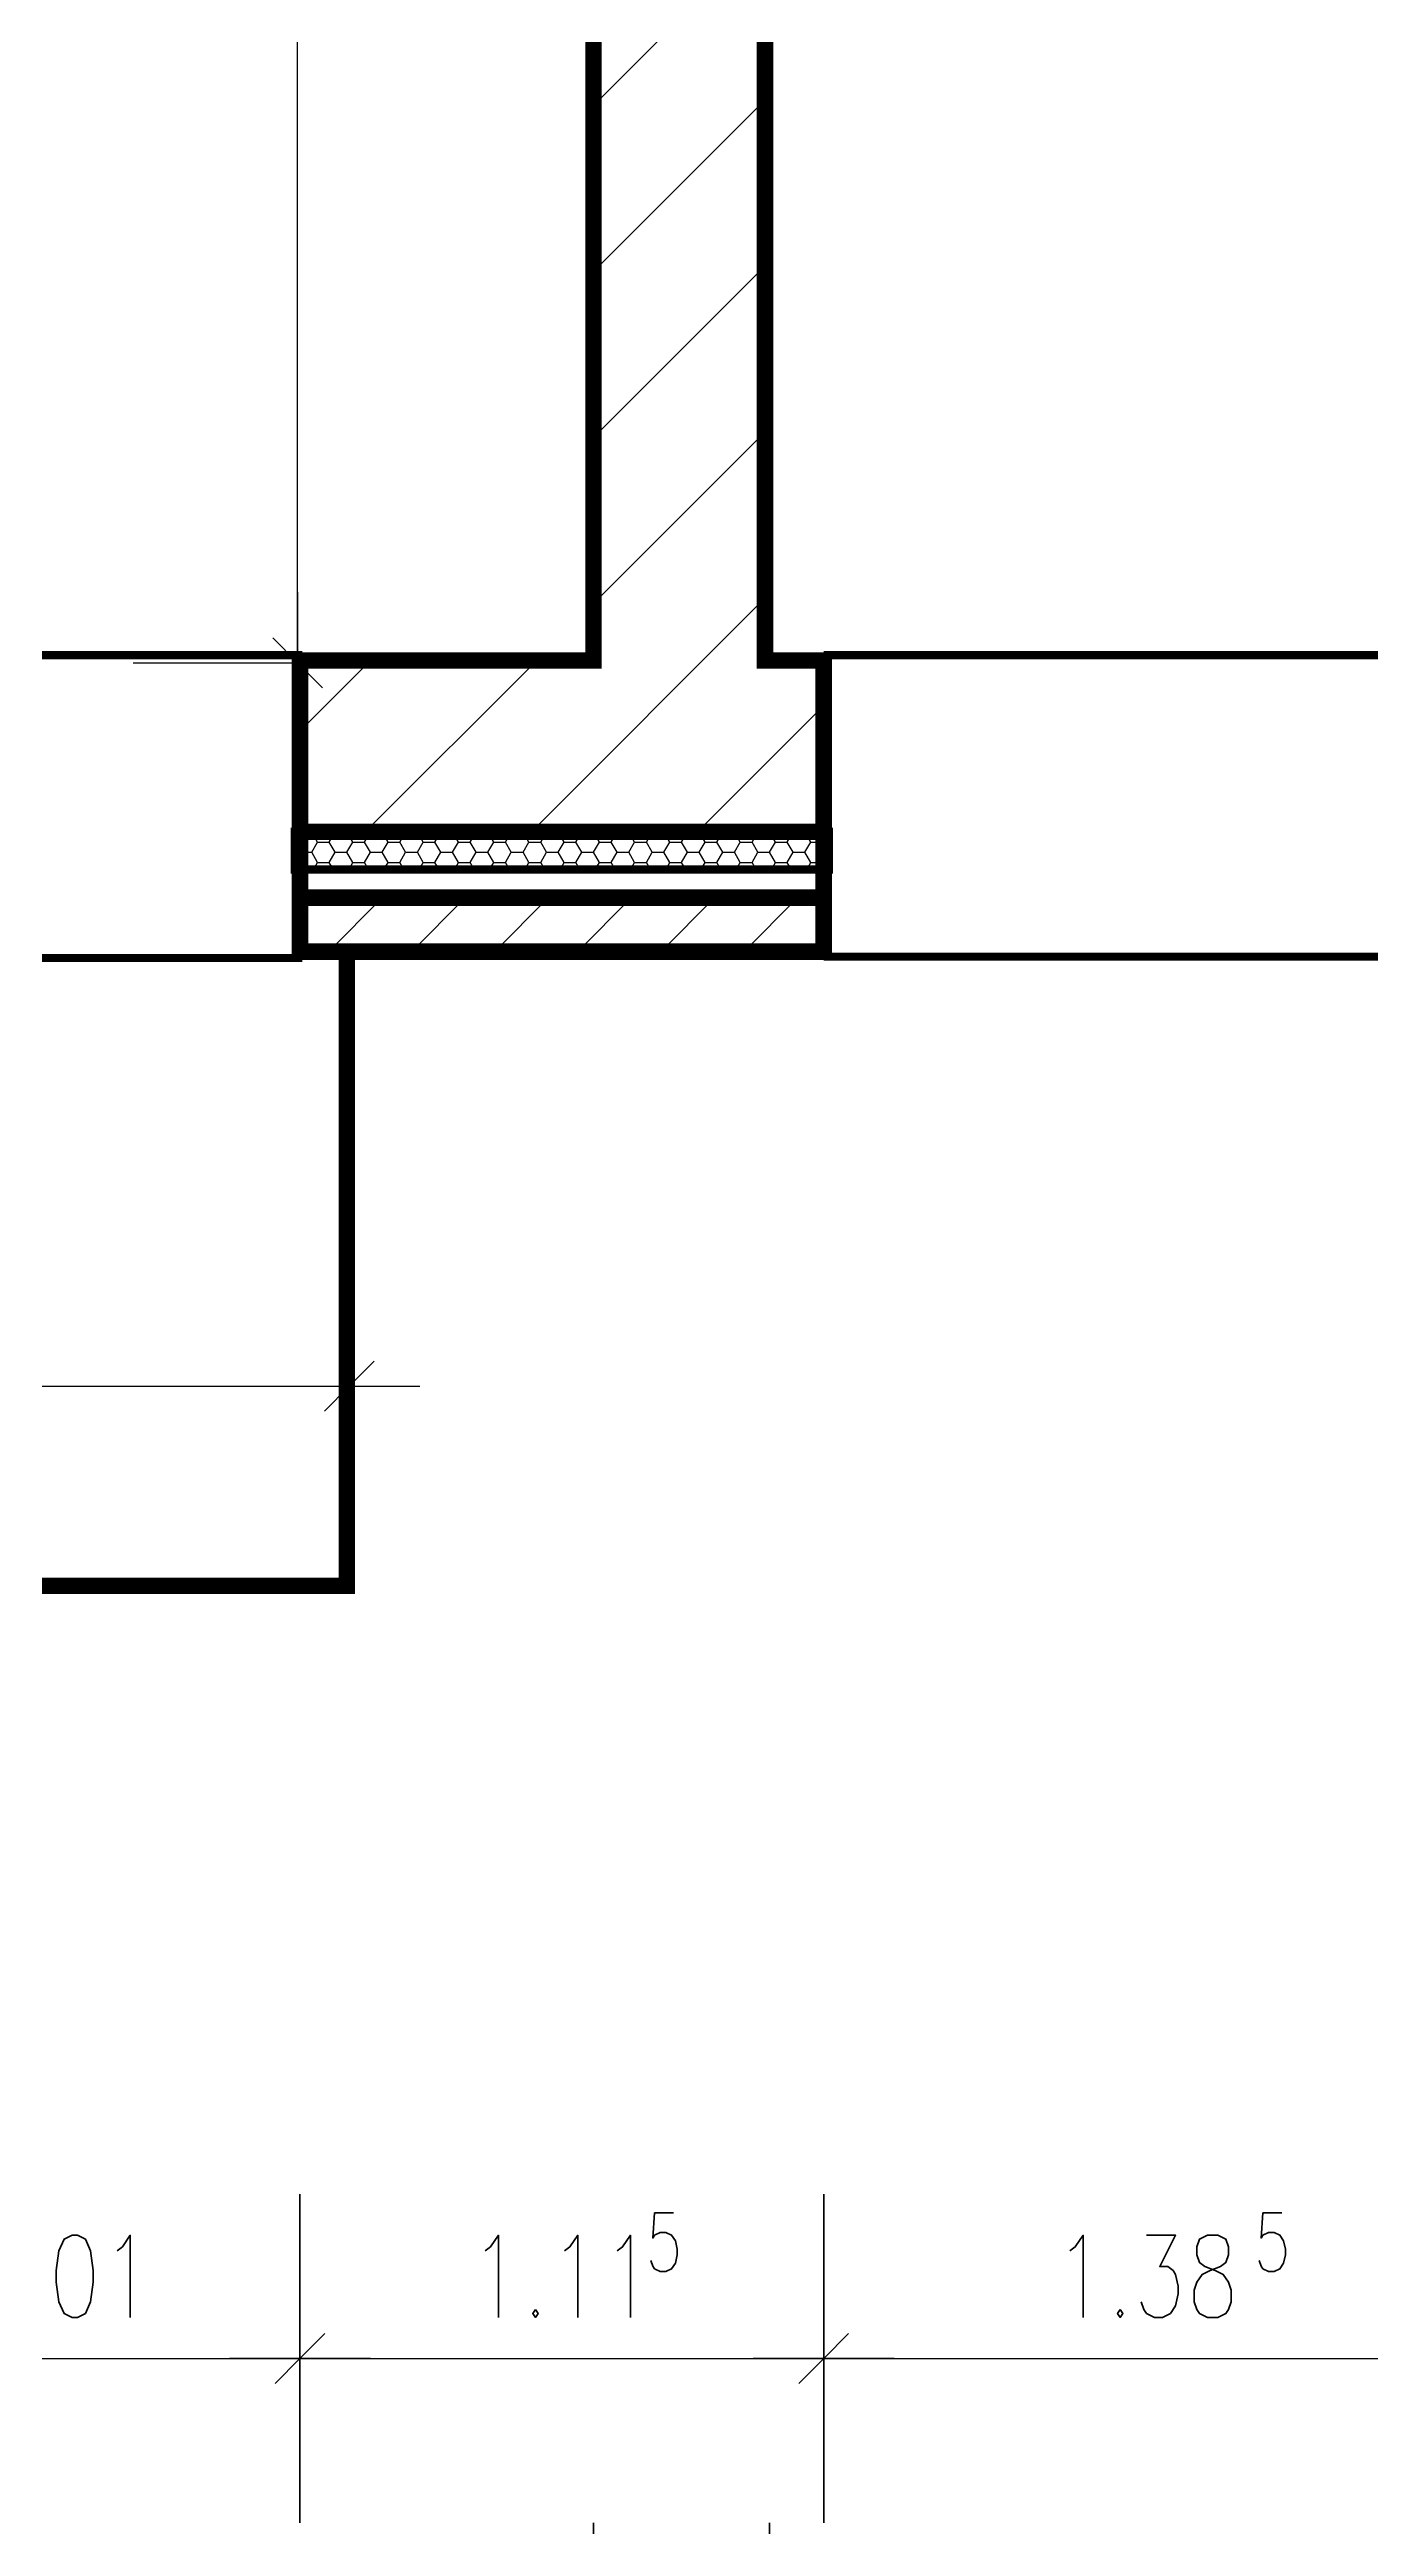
# Model space of a CAD drawing. Extents: x 0 to 42050, y 0 to 29700.
# Drawn here: x 8217 to 11029, y 5642 to 10916 of the extents above; entities that cross this region are included whole.
import ezdxf
from ezdxf.enums import TextEntityAlignment as Align

# ---------------------------------------------------------------- set-up
doc = ezdxf.new("R2010")
doc.units = 0
doc.header["$LTSCALE"] = 1000
doc.layers.get('0').update_dxf_attribs({"linetype": 'CONTINUOUS'})
doc.layers.get('DEFPOINTS').update_dxf_attribs({"linetype": 'CONTINUOUS'})
for name, color, linetype in [('BALKONE', 1, 'CONTINUOUS'), ('BEMASSUNG', 3, 'CONTINUOUS'), ('DAEMMUNG', 6, 'CONTINUOUS'), ('FENSTER', 8, 'CONTINUOUS'), ('MAUERWERK', 7, 'CONTINUOUS'), ('SCHRAFFUR-DAEMMUNG', 6, 'CONTINUOUS'), ('SCHRAFFUR-MAUER', 7, 'CONTINUOUS'), ('SCHRAFFUR-VORMAUER', 7, 'CONTINUOUS'), ('VORSATZSCHALLE', 7, 'CONTINUOUS')]:
    doc.layers.add(name, color=color, linetype=linetype)
doc.styles.add('STANDART', font='TXT.SHX', dxfattribs={"width": 0.75, "height": 175})
doc.dimstyles.get("Standard").update_dxf_attribs({"dimtxt": 2.5, "dimasz": 2.5, "dimexe": 1.25, "dimexo": 0.625, "dimtad": 1, "dimcen": 2.5, "dimazin": 3, "dimtfac": 1, "dimtmove": 0, "dimatfit": 3})

# ---------------------------------------------------------------- blocks, each defined once
blk = doc.blocks.new('*X8')
at = {"color": 0}
for p, q in [((9750, 12939.339828), (9800.660172, 12990)), ((9375, 12210.786438), (10115, 12950.786438)), ((9375, 12564.339828), (9550.660172, 12740)), ((9892.766953, 12375), (10257.766953, 12740)), ((10246.320344, 12375), (10611.320344, 12740)), ((10599.873734, 12375), (10964.873734, 12740)), ((10953.427125, 12375), (11318.427125, 12740)), ((11306.980515, 12375), (11671.980515, 12740)), ((11660.533906, 12375), (12025.533906, 12740)), ((12014.087297, 12375), (12379.087297, 12740)), ((12367.640687, 12375), (12615, 12622.359313)), ((9375, 11857.233047), (9740, 12222.233047)), ((9375, 11503.679656), (9740, 11868.679656)), ((9375, 11150.126266), (9740, 11515.126266)), ((9375, 10796.572875), (9740, 11161.572875)), ((9375, 10443.019485), (9740, 10808.019485)), ((9375, 10089.466094), (9740, 10454.466094)), ((9375, 9735.912703), (9740, 10100.912703)), ((9242.640687, 9250), (9740, 9747.359313)), ((8750, 9464.466094), (8900.533906, 9615)), ((8889.087297, 9250), (9254.087297, 9615)), ((9596.194078, 9250), (9865, 9518.805922))]:
    blk.add_line(p, q, dxfattribs=at)
blk = doc.blocks.new('*X21')
at = {"color": 0}
for p, q in [((8810.863992, 8995), (8925.863992, 9110)), ((8987.640687, 8995), (9102.640687, 9110)), ((9164.417382, 8995), (9279.417382, 9110)), ((9341.194078, 8995), (9456.194078, 9110)), ((9517.970773, 8995), (9632.970773, 9110)), ((9694.747468, 8995), (9809.747468, 9110))]:
    blk.add_line(p, q, dxfattribs=at)
blk = doc.blocks.new('*X45')
at = {"color": 0}
for p, q in [((8738.75, 9230.514457), (8749.999984, 9250)), ((8749.999988, 9249.999993), (8749.999984, 9250)), ((8787.499988, 9228.349358), (8774.999988, 9249.999993)), ((8774.999988, 9206.698737), (8787.499988, 9228.349372)), ((8787.5, 9228.349365), (8812.5, 9228.349365)), ((8812.499987, 9228.349372), (8824.999983, 9250)), ((8824.999988, 9206.698723), (8812.499988, 9228.349358)), ((8824.999987, 9249.999993), (8824.999983, 9250)), ((8862.499987, 9228.349358), (8849.999987, 9249.999993)), ((8849.999987, 9206.698737), (8862.499987, 9228.349372)), ((8862.5, 9228.349365), (8887.5, 9228.349365)), ((8887.499987, 9228.349372), (8899.999983, 9250)), ((8899.999987, 9206.698722), (8887.499987, 9228.349358)), ((8899.999987, 9249.999993), (8899.999983, 9250)), ((8937.499987, 9228.349357), (8924.999987, 9249.999993)), ((8924.999987, 9206.698737), (8937.499987, 9228.349372)), ((8937.5, 9228.349365), (8962.5, 9228.349365)), ((8962.499987, 9228.349372), (8974.999983, 9250)), ((8974.999987, 9206.698722), (8962.499987, 9228.349357)), ((8974.999987, 9249.999992), (8974.999983, 9250)), ((9012.499987, 9228.349357), (8999.999987, 9249.999992)), ((8999.999987, 9206.698737), (9012.499987, 9228.349373)), ((9012.5, 9228.349365), (9037.5, 9228.349365)), ((9037.499987, 9228.349373), (9049.999982, 9250)), ((9049.999987, 9206.698722), (9037.499987, 9228.349357)), ((9049.999987, 9249.999992), (9049.999982, 9250)), ((9087.499987, 9228.349357), (9074.999987, 9249.999992)), ((9074.999987, 9206.698738), (9087.499987, 9228.349373)), ((9087.5, 9228.349365), (9112.5, 9228.349365)), ((9112.499986, 9228.349373), (9124.999982, 9250)), ((9124.999987, 9206.698722), (9112.499987, 9228.349357)), ((9124.999986, 9249.999992), (9124.999982, 9250)), ((9162.499986, 9228.349357), (9149.999986, 9249.999992)), ((9149.999986, 9206.698738), (9162.499986, 9228.349373)), ((9162.5, 9228.349365), (9187.5, 9228.349365)), ((9187.499986, 9228.349373), (9199.999982, 9250)), ((9199.999986, 9206.698722), (9187.499986, 9228.349357)), ((9199.999986, 9249.999992), (9199.999982, 9250)), ((9237.499986, 9228.349357), (9224.999986, 9249.999992)), ((9224.999986, 9206.698738), (9237.499986, 9228.349373)), ((9237.5, 9228.349365), (9262.5, 9228.349365)), ((9262.499986, 9228.349373), (9274.999981, 9250)), ((9274.999986, 9206.698722), (9262.499986, 9228.349357)), ((9274.999986, 9249.999992), (9274.999981, 9250)), ((9312.499986, 9228.349357), (9299.999986, 9249.999992)), ((9299.999986, 9206.698738), (9312.499986, 9228.349373)), ((9312.5, 9228.349365), (9337.5, 9228.349365)), ((9337.499986, 9228.349373), (9349.999981, 9250)), ((9349.999986, 9206.698722), (9337.499986, 9228.349357)), ((9349.999986, 9249.999992), (9349.999981, 9250)), ((9387.499986, 9228.349357), (9374.999986, 9249.999992)), ((9374.999986, 9206.698738), (9387.499986, 9228.349373)), ((9387.5, 9228.349365), (9412.5, 9228.349365)), ((9412.499985, 9228.349373), (9424.999981, 9250)), ((9424.999986, 9206.698721), (9412.499986, 9228.349357)), ((9424.999985, 9249.999992), (9424.999981, 9250)), ((9462.499985, 9228.349356), (9449.999985, 9249.999992)), ((9449.999985, 9206.698738), (9462.499985, 9228.349373)), ((9462.5, 9228.349365), (9487.5, 9228.349365)), ((9487.499985, 9228.349373), (9499.99998, 9250)), ((9499.999985, 9206.698721), (9487.499985, 9228.349356)), ((9499.999985, 9249.999991), (9499.99998, 9250)), ((9537.499985, 9228.349356), (9524.999985, 9249.999991)), ((9524.999985, 9206.698738), (9537.499985, 9228.349374)), ((9537.5, 9228.349365), (9562.5, 9228.349365)), ((9562.499985, 9228.349374), (9574.99998, 9250)), ((9574.999985, 9206.698721), (9562.499985, 9228.349356)), ((9574.999985, 9249.999991), (9574.99998, 9250)), ((9612.499985, 9228.349356), (9599.999985, 9249.999991)), ((9599.999985, 9206.698739), (9612.499985, 9228.349374)), ((9612.5, 9228.349365), (9637.5, 9228.349365)), ((9637.499985, 9228.349374), (9649.99998, 9250)), ((9649.999985, 9206.698721), (9637.499985, 9228.349356)), ((9649.999985, 9249.999991), (9649.99998, 9250)), ((9687.499985, 9228.349356), (9674.999985, 9249.999991)), ((9674.999985, 9206.698739), (9687.499985, 9228.349374)), ((9687.5, 9228.349365), (9712.5, 9228.349365)), ((9712.499985, 9228.349374), (9724.999979, 9250)), ((9724.999985, 9206.698721), (9712.499985, 9228.349356)), ((9724.999985, 9249.999991), (9724.999979, 9250)), ((9762.499984, 9228.349356), (9749.999984, 9249.999991)), ((9749.999984, 9206.698739), (9762.499984, 9228.349374)), ((9762.5, 9228.349365), (9787.5, 9228.349365)), ((9787.499984, 9228.349374), (9799.999979, 9250)), ((9799.999984, 9206.698721), (9787.499984, 9228.349356)), ((9799.999984, 9249.999991), (9799.999979, 9250)), ((9837.499984, 9228.349356), (9824.999984, 9249.999991)), ((9824.999984, 9206.698739), (9837.499984, 9228.349374)), ((9837.5, 9228.349365), (9862.5, 9228.349365)), ((9862.499984, 9228.349374), (9874.999979, 9250)), ((9874.999984, 9206.698721), (9862.499984, 9228.349356)), ((9874.999984, 9249.999991), (9874.999979, 9250)), ((8749.999988, 9206.698723), (8738.75, 9226.184273)), ((8738.75, 9187.213187), (8749.999988, 9206.698737)), ((8746.188005, 9170), (8738.75, 9182.883003)), ((8750, 9206.69873), (8775, 9206.69873)), ((8787.499988, 9185.048088), (8774.999988, 9206.698723)), ((8778.811962, 9170), (8787.499987, 9185.048102)), ((8787.5, 9185.048095), (8812.5, 9185.048095)), ((8812.499987, 9185.048102), (8824.999987, 9206.698737)), ((8821.188005, 9170), (8812.499988, 9185.048088)), ((8825, 9206.69873), (8850, 9206.69873)), ((8862.499987, 9185.048087), (8849.999987, 9206.698723)), ((8853.811961, 9170), (8862.499987, 9185.048102)), ((8862.5, 9185.048095), (8887.5, 9185.048095)), ((8887.499987, 9185.048102), (8899.999987, 9206.698737)), ((8896.188005, 9170), (8887.499987, 9185.048087)), ((8900, 9206.69873), (8925, 9206.69873)), ((8937.499987, 9185.048087), (8924.999987, 9206.698722)), ((8928.811961, 9170), (8937.499987, 9185.048102)), ((8937.5, 9185.048095), (8962.5, 9185.048095)), ((8962.499987, 9185.048102), (8974.999987, 9206.698737)), ((8971.188004, 9170), (8962.499987, 9185.048087)), ((8975, 9206.69873), (9000, 9206.69873)), ((9012.499987, 9185.048087), (8999.999987, 9206.698722)), ((9003.811961, 9170), (9012.499987, 9185.048102)), ((9012.5, 9185.048095), (9037.5, 9185.048095)), ((9037.499987, 9185.048102), (9049.999987, 9206.698738)), ((9046.188004, 9170), (9037.499987, 9185.048087)), ((9050, 9206.69873), (9075, 9206.69873)), ((9087.499987, 9185.048087), (9074.999987, 9206.698722)), ((9078.81196, 9170), (9087.499986, 9185.048103)), ((9087.5, 9185.048095), (9112.5, 9185.048095)), ((9112.499986, 9185.048103), (9124.999986, 9206.698738)), ((9121.188004, 9170), (9112.499987, 9185.048087)), ((9125, 9206.69873), (9150, 9206.69873)), ((9162.499986, 9185.048087), (9149.999986, 9206.698722)), ((9153.81196, 9170), (9162.499986, 9185.048103)), ((9162.5, 9185.048095), (9187.5, 9185.048095)), ((9187.499986, 9185.048103), (9199.999986, 9206.698738)), ((9196.188003, 9170), (9187.499986, 9185.048087)), ((9200, 9206.69873), (9225, 9206.69873)), ((9237.499986, 9185.048087), (9224.999986, 9206.698722)), ((9228.81196, 9170), (9237.499986, 9185.048103)), ((9237.5, 9185.048095), (9262.5, 9185.048095)), ((9262.499986, 9185.048103), (9274.999986, 9206.698738)), ((9271.188003, 9170), (9262.499986, 9185.048087)), ((9275, 9206.69873), (9300, 9206.69873)), ((9312.499986, 9185.048087), (9299.999986, 9206.698722)), ((9303.811959, 9170), (9312.499986, 9185.048103)), ((9312.5, 9185.048095), (9337.5, 9185.048095)), ((9337.499986, 9185.048103), (9349.999986, 9206.698738)), ((9346.188003, 9170), (9337.499986, 9185.048087)), ((9350, 9206.69873), (9375, 9206.69873)), ((9387.499986, 9185.048086), (9374.999986, 9206.698722)), ((9378.811959, 9170), (9387.499985, 9185.048103)), ((9387.5, 9185.048095), (9412.5, 9185.048095)), ((9412.499985, 9185.048103), (9424.999985, 9206.698738)), ((9421.188002, 9170), (9412.499986, 9185.048086)), ((9425, 9206.69873), (9450, 9206.69873)), ((9462.499985, 9185.048086), (9449.999985, 9206.698721)), ((9453.811959, 9170), (9462.499985, 9185.048103)), ((9462.5, 9185.048095), (9487.5, 9185.048095)), ((9487.499985, 9185.048103), (9499.999985, 9206.698738)), ((9496.188002, 9170), (9487.499985, 9185.048086)), ((9500, 9206.69873), (9525, 9206.69873)), ((9537.499985, 9185.048086), (9524.999985, 9206.698721)), ((9528.811958, 9170), (9537.499985, 9185.048103)), ((9537.5, 9185.048095), (9562.5, 9185.048095)), ((9562.499985, 9185.048103), (9574.999985, 9206.698739)), ((9571.188002, 9170), (9562.499985, 9185.048086)), ((9575, 9206.69873), (9600, 9206.69873)), ((9612.499985, 9185.048086), (9599.999985, 9206.698721)), ((9603.811958, 9170), (9612.499985, 9185.048104)), ((9612.5, 9185.048095), (9637.5, 9185.048095)), ((9637.499985, 9185.048104), (9649.999985, 9206.698739)), ((9646.188001, 9170), (9637.499985, 9185.048086)), ((9650, 9206.69873), (9675, 9206.69873)), ((9687.499985, 9185.048086), (9674.999985, 9206.698721)), ((9678.811958, 9170), (9687.499985, 9185.048104)), ((9687.5, 9185.048095), (9712.5, 9185.048095)), ((9712.499984, 9185.048104), (9724.999984, 9206.698739)), ((9721.188001, 9170), (9712.499985, 9185.048086)), ((9725, 9206.69873), (9750, 9206.69873)), ((9762.499985, 9185.048086), (9749.999985, 9206.698721)), ((9753.811957, 9170), (9762.499984, 9185.048104)), ((9762.5, 9185.048095), (9787.5, 9185.048095)), ((9787.499984, 9185.048104), (9799.999984, 9206.698739)), ((9796.188001, 9170), (9787.499984, 9185.048086)), ((9800, 9206.69873), (9825, 9206.69873)), ((9837.499984, 9185.048086), (9824.999984, 9206.698721)), ((9828.811957, 9170), (9837.499984, 9185.048104)), ((9837.5, 9185.048095), (9862.5, 9185.048095)), ((9862.499984, 9185.048104), (9874.999984, 9206.698739)), ((9871.188, 9170), (9862.499984, 9185.048086)), ((9875, 9206.69873), (9876.25, 9206.69873))]:
    blk.add_line(p, q, dxfattribs=at)
blk = doc.blocks.new('MASSHILFSLINIE')
for points in [[(0, -350), (0, 350)], [(0, 0), (53.033009, 53.033009)], [(-150, 0), (150, 0)], [(0, 0), (-53.033009, -53.033009)]]:
    blk.add_lwpolyline(points)
blk = doc.blocks.new('*D141')
at = {"color": 0, "linetype": 'BYBLOCK'}
blk.add_line((8745, 9611), (8745, 12739), dxfattribs=at)
at = {"layer": 'DEFPOINTS', "color": 0, "linetype": 'BYBLOCK'}
for p in [(8745, 12740), (9010, 12740), (9010, 9610)]:
    blk.add_point(p, dxfattribs=at)
at = {"color": 0, "linetype": 'BYBLOCK'}
for p, rotation in [((8745, 12740), 90), ((8745, 9610), 270)]:
    blk.add_blockref('MASSHILFSLINIE', p, dxfattribs=dict(at, rotation=rotation))
at = {"color": 0, "linetype": 'BYBLOCK', "style": 'STANDART', "width": 0.75}
blk.add_text('3.12', height=175, rotation=90, dxfattribs=at).set_placement((8570, 11175), align=Align.MIDDLE_CENTER)
blk = doc.blocks.new('*D170')
at = {"color": 0, "linetype": 'BYBLOCK'}
blk.add_line((7736, 6000), (8749, 6000), dxfattribs=at)
at = {"layer": 'DEFPOINTS', "color": 0, "linetype": 'BYBLOCK'}
for p in [(7735, 9250), (8750, 9275), (8750, 6000)]:
    blk.add_point(p, dxfattribs=at)
at = {"color": 0, "linetype": 'BYBLOCK', "rotation": 180}
blk.add_blockref('MASSHILFSLINIE', (7735, 6000), dxfattribs=at)
at = {"color": 0, "linetype": 'BYBLOCK'}
blk.add_blockref('MASSHILFSLINIE', (8750, 6000), dxfattribs=at)
at = {"color": 0, "linetype": 'BYBLOCK', "style": 'STANDART', "width": 0.75}
blk.add_text('1.01', height=175, dxfattribs=at).set_placement((8242.5, 6175), align=Align.MIDDLE_CENTER)
blk = doc.blocks.new('*D171')
at = {"color": 0, "linetype": 'BYBLOCK'}
blk.add_line((8751, 6000), (9864, 6000), dxfattribs=at)
at = {"layer": 'DEFPOINTS', "color": 0, "linetype": 'BYBLOCK'}
for p in [(9865, 9460), (8750, 9275), (9865, 6000)]:
    blk.add_point(p, dxfattribs=at)
at = {"color": 0, "linetype": 'BYBLOCK', "rotation": 180}
blk.add_blockref('MASSHILFSLINIE', (8750, 6000), dxfattribs=at)
at = {"color": 0, "linetype": 'BYBLOCK'}
blk.add_blockref('MASSHILFSLINIE', (9865, 6000), dxfattribs=at)
at = {"color": 0, "linetype": 'BYBLOCK', "style": 'STANDART', "width": 0.75}
blk.add_text('1.11', height=175, dxfattribs=at).set_placement((9307.5, 6175), align=Align.MIDDLE_CENTER)
blk = doc.blocks.new('*D172')
at = {"color": 0, "linetype": 'BYBLOCK'}
blk.add_line((9866, 6000), (11239, 6000), dxfattribs=at)
at = {"layer": 'DEFPOINTS', "color": 0, "linetype": 'BYBLOCK'}
for p in [(9865, 9460), (11240, 9435), (11240, 6000)]:
    blk.add_point(p, dxfattribs=at)
at = {"color": 0, "linetype": 'BYBLOCK', "rotation": 180}
blk.add_blockref('MASSHILFSLINIE', (9865, 6000), dxfattribs=at)
at = {"color": 0, "linetype": 'BYBLOCK'}
blk.add_blockref('MASSHILFSLINIE', (11240, 6000), dxfattribs=at)
at = {"color": 0, "linetype": 'BYBLOCK', "style": 'STANDART', "width": 0.75}
blk.add_text('1.38', height=175, dxfattribs=at).set_placement((10552.5, 6175), align=Align.MIDDLE_CENTER)
blk = doc.blocks.new('*D183')
at = {"color": 0, "linetype": 'BYBLOCK'}
blk.add_line((5366, 5300), (9374, 5300), dxfattribs=at)
at = {"layer": 'DEFPOINTS', "color": 0, "linetype": 'BYBLOCK'}
for p in [(9375, 9645), (5365, 9250), (9375, 5300)]:
    blk.add_point(p, dxfattribs=at)
at = {"color": 0, "linetype": 'BYBLOCK', "rotation": 180}
blk.add_blockref('MASSHILFSLINIE', (5365, 5300), dxfattribs=at)
at = {"color": 0, "linetype": 'BYBLOCK'}
blk.add_blockref('MASSHILFSLINIE', (9375, 5300), dxfattribs=at)
at = {"color": 0, "linetype": 'BYBLOCK', "style": 'STANDART', "width": 0.75}
blk.add_text('4.01', height=175, dxfattribs=at).set_placement((7370, 5475), align=Align.MIDDLE_CENTER)
blk = doc.blocks.new('*D194')
at = {"color": 0, "linetype": 'BYBLOCK'}
blk.add_line((9376, 5300), (9749, 5300), dxfattribs=at)
at = {"layer": 'DEFPOINTS', "color": 0, "linetype": 'BYBLOCK'}
for p in [(9375, 9645), (9750, 9635), (9750, 5300)]:
    blk.add_point(p, dxfattribs=at)
at = {"color": 0, "linetype": 'BYBLOCK', "rotation": 180}
blk.add_blockref('MASSHILFSLINIE', (9375, 5300), dxfattribs=at)
at = {"color": 0, "linetype": 'BYBLOCK'}
blk.add_blockref('MASSHILFSLINIE', (9750, 5300), dxfattribs=at)
at = {"color": 0, "linetype": 'BYBLOCK', "style": 'STANDART', "width": 0.75}
blk.add_text('36', height=175, dxfattribs=at).set_placement((9562.5, 5475), align=Align.MIDDLE_CENTER)
blk = doc.blocks.new('*D184')
at = {"color": 0, "linetype": 'BYBLOCK'}
blk.add_line((9751, 5300), (14124, 5300), dxfattribs=at)
at = {"layer": 'DEFPOINTS', "color": 0, "linetype": 'BYBLOCK'}
for p in [(14125, 9650), (9750, 9635), (14125, 5300)]:
    blk.add_point(p, dxfattribs=at)
at = {"color": 0, "linetype": 'BYBLOCK', "rotation": 180}
blk.add_blockref('MASSHILFSLINIE', (9750, 5300), dxfattribs=at)
at = {"color": 0, "linetype": 'BYBLOCK'}
blk.add_blockref('MASSHILFSLINIE', (14125, 5300), dxfattribs=at)
at = {"color": 0, "linetype": 'BYBLOCK', "style": 'STANDART', "width": 0.75}
blk.add_text('4.38', height=175, dxfattribs=at).set_placement((11937.5, 5475), align=Align.MIDDLE_CENTER)
blk = doc.blocks.new('*D195')
at = {"color": 0, "linetype": 'BYBLOCK'}
blk.add_line((5856, 8070), (8854, 8070), dxfattribs=at)
at = {"layer": 'DEFPOINTS', "color": 0, "linetype": 'BYBLOCK'}
for p in [(5855, 9300), (8855, 8125), (8855, 8070)]:
    blk.add_point(p, dxfattribs=at)
at = {"color": 0, "linetype": 'BYBLOCK', "rotation": 180}
blk.add_blockref('MASSHILFSLINIE', (5855, 8070), dxfattribs=at)
at = {"color": 0, "linetype": 'BYBLOCK'}
blk.add_blockref('MASSHILFSLINIE', (8855, 8070), dxfattribs=at)
at = {"color": 0, "linetype": 'BYBLOCK', "style": 'STANDART', "width": 0.75}
blk.add_text('3.00', height=175, dxfattribs=at).set_placement((7630, 8245), align=Align.MIDDLE_CENTER)

msp = doc.modelspace()

# ---------------------------------------------------------------- linework, layer by layer
at = {"layer": 'BALKONE', "const_width": 35}
msp.add_lwpolyline([(5850, 8995), (5850, 7645), (8850, 7645), (8850, 8995)], dxfattribs=at)
at = {"layer": 'DAEMMUNG', "const_width": 17.5}
msp.add_lwpolyline([(8738.75, 9250), (8738.75, 9170), (9876.25, 9170), (9876.25, 9250)], close=True, dxfattribs=at)
at = {"layer": 'FENSTER'}
msp.add_line((8755, 9615), (8750, 9615), dxfattribs=at)
for points, const_width in [([(7730, 9626.281294), (8755, 9626.281294)], 17.5), ([(9865, 9626.25), (11260, 9626.25)], 17.5), ([(8750, 9060), (8750, 9280)], 35), ([(9865, 9295), (9865, 9075)], 35), ([(7730, 8981.423634), (8755, 8981.423634)], 17.5), ([(9865, 8984.334044), (11260, 8984.334044)], 17.5)]:
    msp.add_lwpolyline(points, dxfattribs=dict(at, const_width=const_width))
at = {"layer": 'MAUERWERK', "const_width": 35}
msp.add_lwpolyline([(8750, 9250), (9865, 9250), (9865, 9615), (9740, 9615), (9740, 12375), (12615, 12375), (12615, 12740), (10115, 12740), (10115, 12990), (9750, 12990), (9750, 12740), (9375, 12740), (9375, 9615), (8750, 9615)], close=True, dxfattribs=at)
at = {"layer": 'VORSATZSCHALLE', "const_width": 35}
msp.add_lwpolyline([(8750, 9110), (8750, 8995), (9865, 8995), (9865, 9110)], close=True, dxfattribs=at)

# ---------------------------------------------------------------- block references
at = {"layer": 'SCHRAFFUR-DAEMMUNG'}
msp.add_blockref('*X45', (0, 0), dxfattribs=at)
at = {"layer": 'SCHRAFFUR-MAUER'}
msp.add_blockref('*X8', (0, 0), dxfattribs=at)
at = {"layer": 'SCHRAFFUR-VORMAUER'}
msp.add_blockref('*X21', (0, 0), dxfattribs=at)

# ---------------------------------------------------------------- texts
at = {"layer": 'BEMASSUNG', "style": 'STANDART', "width": 0.75}
for p in [(9485, 6185), (10780, 6185)]:
    msp.add_text('5', height=125, dxfattribs=at).set_placement(p)

# ---------------------------------------------------------------- dimensions: what is measured, and where the dimension line sits
at = {"layer": 'BEMASSUNG'}
dim = msp.add_linear_dim(base=(8745, 12740), p1=(9010, 9610), p2=(9010, 12740), angle=90, text='3.12', dimstyle='Standard', dxfattribs=at)
dim.commit()
dim.dimension.update_dxf_attribs({"geometry": '*D141', "text_midpoint": (8570, 11175)})
for base, p1, p2, text, picture, middle in [((14125, 5300), (9750, 9635), (14125, 9650), '4.38', '*D184', (11937.5, 5475)), ((9375, 5300), (5365, 9250), (9375, 9645), '4.01', '*D183', (7370, 5475)), ((9865, 6000), (8750, 9275), (9865, 9460), '1.11', '*D171', (9307.5, 6175)), ((11240, 6000), (9865, 9460), (11240, 9435), '1.38', '*D172', (10552.5, 6175)), ((8750, 6000), (7735, 9250), (8750, 9275), '1.01', '*D170', (8242.5, 6175))]:
    dim = msp.add_linear_dim(base=base, p1=p1, p2=p2, text=text, dimstyle='Standard', dxfattribs=at)
    dim.commit()
    dim.dimension.update_dxf_attribs({"geometry": picture, "text_midpoint": middle})
for base, p1, p2, text, picture, middle in [((9750, 5300), (9375, 9645), (9750, 9635), '36', '*D194', (9562.5, 5475)), ((8855, 8070), (5855, 9300), (8855, 8125), '3.00', '*D195', (7630, 8245))]:
    dim = msp.add_linear_dim(base=base, p1=p1, p2=p2, text=text, dimstyle='Standard', dxfattribs=at)
    dim.commit()
    dim.dimension.update_dxf_attribs({"geometry": picture, "text_midpoint": middle, "dimtype": 128})

doc.saveas('drawing.dxf')
